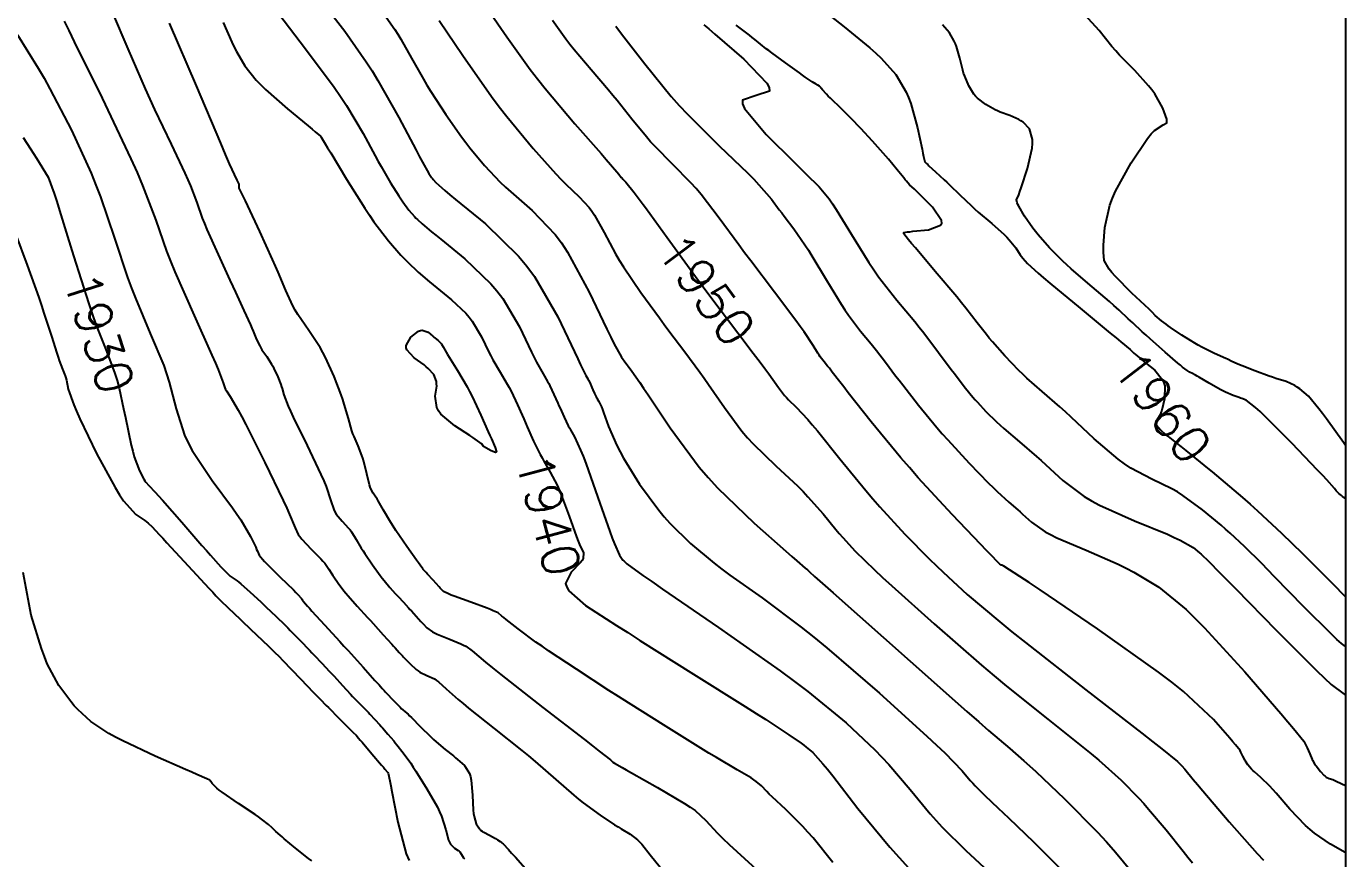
# Model space of a CAD drawing. Header units: metres. Extents: x 837117 to 838479, y 1189012 to 1191015.
# Drawn here: x 838338.2 to 838476.5, y 1189309.5 to 1189396.8 of the extents above; entities that cross this region are included whole.
import ezdxf

# ---------------------------------------------------------------- set-up
doc = ezdxf.new("R2010")
doc.units = ezdxf.units.M
doc.header["$LTSCALE"] = 0.3
for name, color, linetype in [('COTAS 10', 1, 'Continuous'), ('COTAS INT', 252, 'Continuous'), ('MARCO IMP', 130, 'Continuous')]:
    doc.layers.add(name, color=color, linetype=linetype)
doc.styles.get("Standard").update_dxf_attribs({"font": 'simplex.shx'})

msp = doc.modelspace()

# ---------------------------------------------------------------- linework, layer by layer
at = {"layer": 'COTAS 10'}
for points in [[(838386.6, 1189398.49), (838388.57, 1189395.65), (838391.02, 1189392.23), (838391.78, 1189391.25), (838392.57, 1189390.25), (838395.7, 1189386.54), (838398.44, 1189383.41), (838398.98, 1189382.78), (838399.43, 1189382.26), (838400.29, 1189381.24), (838400.56, 1189380.91), (838400.65, 1189380.82), (838400.73, 1189380.73), (838401.05, 1189380.41), (838401.92, 1189379.33), (838402.35, 1189378.76), (838402.86, 1189378.07), (838403.09, 1189377.76), (838405.37, 1189374.62), (838408.35, 1189370.53), (838409.16, 1189369.44), (838409.96, 1189368.36), (838412.78, 1189364.62), (838414.4, 1189362.49), (838415.12, 1189361.54), (838415.61, 1189360.88), (838416.04, 1189360.3), (838417.05, 1189358.89), (838417.68, 1189358.04), (838417.88, 1189357.81), (838418.08, 1189357.59), (838418.89, 1189356.8), (838420.13, 1189355.51), (838420.59, 1189354.96), (838421.12, 1189354.34), (838423.49, 1189351.4), (838426.2, 1189348.08), (838426.94, 1189347.21), (838427.68, 1189346.37), (838430.31, 1189343.49), (838432.89, 1189340.86), (838433.6, 1189340.16), (838434.3, 1189339.49), (838436.82, 1189337.17), (838440.24, 1189334.28), (838441.52, 1189333.25), (838442.94, 1189332.11), (838449.26, 1189327.17), (838455.16, 1189322.6), (838456.3, 1189321.7), (838457.24, 1189320.97), (838458.9, 1189319.64), (838459.19, 1189319.34), (838459.28, 1189319.25), (838459.35, 1189319.17), (838459.64, 1189318.82), (838460.53, 1189317.76), (838460.99, 1189317.22), (838461.54, 1189316.56), (838464.31, 1189313.3), (838467.25, 1189309.99), (838467.91, 1189309.3)], [(838421.47, 1189398.62), (838423.95, 1189396.71), (838426.64, 1189394.51), (838427.26, 1189393.95), (838427.82, 1189393.42), (838429.36, 1189391.69), (838430.43, 1189389.87), (838430.68, 1189389.29), (838430.92, 1189388.67), (838431.62, 1189386.12), (838432.1, 1189383.87), (838432.19, 1189383.44), (838432.26, 1189383.09), (838432.4, 1189382.53), (838432.58, 1189382.36), (838432.69, 1189382.26), (838432.82, 1189382.14), (838433.52, 1189381.51), (838434.43, 1189380.67), (838434.7, 1189380.41), (838434.99, 1189380.14), (838436.07, 1189379.07), (838437.27, 1189377.92), (838437.63, 1189377.59), (838438, 1189377.27), (838439.42, 1189376.06), (838440.71, 1189374.92), (838441, 1189374.64), (838441.25, 1189374.37), (838441.92, 1189373.51), (838442.4, 1189372.8), (838442.53, 1189372.62), (838442.66, 1189372.45), (838443.14, 1189371.88), (838444.29, 1189370.85), (838444.84, 1189370.38), (838445.49, 1189369.83), (838448.69, 1189367.18), (838450.78, 1189365.46), (838451.83, 1189364.59), (838452.45, 1189364.08), (838452.96, 1189363.66), (838453.91, 1189362.86), (838454.16, 1189362.62), (838454.24, 1189362.55), (838454.32, 1189362.48), (838454.65, 1189362.19), (838455.14, 1189361.78), (838455.33, 1189361.62), (838455.54, 1189361.45), (838456.5, 1189360.68), (838457.32, 1189359.69), (838457.46, 1189359.37), (838457.55, 1189359.04), (838457.53, 1189357.7), (838457.23, 1189356.48), (838457.14, 1189356.22), (838457.06, 1189356), (838456.74, 1189355.5), (838456.6, 1189355.17), (838456.62, 1189355.06), (838456.68, 1189354.94), (838457.1, 1189354.42), (838457.61, 1189353.94), (838457.72, 1189353.85), (838457.82, 1189353.77), (838458.03, 1189353.62), (838458.79, 1189353.04), (838459.23, 1189352.69), (838459.77, 1189352.25), (838462.2, 1189350.28), (838462.52, 1189350.01), (838465.71, 1189347.34), (838466.51, 1189346.64), (838467.28, 1189345.95), (838469.8, 1189343.61), (838472, 1189341.45), (838472.58, 1189340.87), (838473.15, 1189340.3), (838475.09, 1189338.34), (838476.51, 1189336.91)], [(838358.8, 1189397.15), (838359.72, 1189395.1), (838359.97, 1189394.59), (838360.22, 1189394.11), (838361.08, 1189392.6), (838362.29, 1189391.1), (838362.75, 1189390.63), (838363.26, 1189390.13), (838365.57, 1189388.1), (838367.72, 1189386.33), (838368.14, 1189385.98), (838368.47, 1189385.7), (838369.04, 1189385.23), (838369.07, 1189385.17), (838369.08, 1189385.16), (838369.09, 1189385.15), (838369.1, 1189385.13), (838369.51, 1189384.45), (838369.77, 1189384.03), (838370.09, 1189383.5), (838371.75, 1189380.74), (838373.68, 1189377.67), (838374.17, 1189376.94), (838374.63, 1189376.26), (838376.14, 1189374.26), (838377.46, 1189372.76), (838377.8, 1189372.39), (838378.14, 1189372.04), (838379.27, 1189370.98), (838380.46, 1189369.97), (838380.83, 1189369.66), (838381.22, 1189369.34), (838382.76, 1189368.07), (838384.25, 1189366.66), (838384.6, 1189366.24), (838384.93, 1189365.82), (838385.89, 1189364.19), (838386.68, 1189362.59), (838386.89, 1189362.18), (838387.11, 1189361.79), (838387.87, 1189360.49), (838388.61, 1189359.23), (838388.81, 1189358.86), (838389, 1189358.48), (838389.67, 1189357.06), (838390.16, 1189355.97), (838390.33, 1189355.59), (838390.51, 1189355.17), (838390.7, 1189354.76), (838391.37, 1189353.26), (838392.06, 1189351.85), (838392.25, 1189351.48), (838392.44, 1189351.13), (838393.12, 1189349.98), (838393.84, 1189348.62), (838394.05, 1189348.14), (838394.27, 1189347.62), (838395.11, 1189345.36), (838395.87, 1189343.22), (838396.04, 1189342.77), (838396.19, 1189342.39), (838396.6, 1189341.52), (838396.57, 1189340.93), (838396.46, 1189340.72), (838396.29, 1189340.5), (838395.3, 1189339.51), (838394.73, 1189338.3), (838394.84, 1189337.92), (838395.02, 1189337.6), (838395.06, 1189337.53), (838396.81, 1189336), (838400.07, 1189333.91), (838401.24, 1189333.17), (838402.52, 1189332.35), (838408.14, 1189328.82), (838413.55, 1189325.42), (838414.71, 1189324.68), (838415.72, 1189324.04), (838418.14, 1189322.45), (838419.41, 1189321.56), (838419.7, 1189321.35), (838419.96, 1189321.16), (838420.66, 1189320.59), (838421.7, 1189319.41), (838422.17, 1189318.83), (838422.73, 1189318.14), (838425.38, 1189314.72), (838428.71, 1189310.67), (838429.69, 1189309.58), (838430.69, 1189308.5)], [(838337.84, 1189385.09), (838338.61, 1189383.91), (838339.25, 1189382.92), (838340.46, 1189380.94), (838341.09, 1189379.22), (838341.36, 1189378.4), (838341.67, 1189377.43), (838342.51, 1189374.72), (838343.14, 1189372.67), (838344.72, 1189367.65), (838345.1, 1189366.51), (838345.46, 1189365.48), (838346.57, 1189362.67), (838347.47, 1189360.33), (838347.69, 1189359.6), (838347.91, 1189358.82), (838348.38, 1189356.65), (838348.59, 1189355.72), (838349.18, 1189352.82), (838349.34, 1189352.18), (838349.5, 1189351.61), (838350.03, 1189350.13), (838350.49, 1189349.27), (838350.6, 1189349.09), (838350.71, 1189348.94), (838351.02, 1189348.59), (838351.7, 1189347.9), (838352.04, 1189347.52), (838352.45, 1189347.07), (838354.47, 1189344.75), (838356.58, 1189342.31), (838357.06, 1189341.77), (838357.48, 1189341.29), (838358.59, 1189340.05), (838359.26, 1189339.36), (838359.41, 1189339.22), (838359.54, 1189339.1), (838359.87, 1189338.88), (838360.28, 1189338.6), (838360.46, 1189338.46), (838360.66, 1189338.29), (838361.64, 1189337.42), (838362.75, 1189336.39), (838363.05, 1189336.11), (838363.34, 1189335.84), (838364.34, 1189334.89), (838365.31, 1189333.94), (838365.59, 1189333.67), (838365.86, 1189333.39), (838366.88, 1189332.34), (838367.86, 1189331.31), (838368.11, 1189331.05), (838368.35, 1189330.79), (838369.18, 1189329.94), (838369.97, 1189329.09), (838370.2, 1189328.84), (838370.44, 1189328.59), (838371.32, 1189327.62), (838372.17, 1189326.69), (838372.39, 1189326.46), (838372.59, 1189326.24), (838373.28, 1189325.54), (838373.88, 1189324.94), (838374.04, 1189324.77), (838374.19, 1189324.61), (838374.72, 1189324.06), (838375.24, 1189323.5), (838375.39, 1189323.33), (838375.54, 1189323.17), (838376.1, 1189322.52), (838376.7, 1189321.8), (838376.87, 1189321.59), (838377.04, 1189321.38), (838377.69, 1189320.55), (838378.48, 1189319.45), (838378.74, 1189319.06), (838379.02, 1189318.63), (838380.19, 1189316.78), (838381.28, 1189314.85), (838381.51, 1189314.37), (838381.71, 1189313.92), (838382.16, 1189312.47), (838382.45, 1189311.39), (838382.54, 1189311.17), (838382.64, 1189310.98), (838383.07, 1189310.55), (838383.47, 1189310.32), (838383.55, 1189310.25), (838383.63, 1189310.17), (838383.82, 1189309.88), (838384.03, 1189309.54), (838384.12, 1189309.43)]]:
    msp.add_lwpolyline(points, dxfattribs=at)
at = {"layer": 'COTAS INT'}
for points in [[(838369.48, 1189398.96), (838371.57, 1189396.24), (838373.82, 1189393.05), (838374.44, 1189392.09), (838375.05, 1189391.09), (838377.24, 1189387.18), (838379.04, 1189383.77), (838379.41, 1189383.07), (838379.72, 1189382.5), (838380.38, 1189381.33), (838380.67, 1189380.91), (838380.75, 1189380.81), (838380.83, 1189380.71), (838381.1, 1189380.38), (838382.06, 1189379.53), (838382.57, 1189379.1), (838383.19, 1189378.59), (838386.32, 1189376.03), (838389.8, 1189372.64), (838390.65, 1189371.61), (838391.45, 1189370.53), (838393.9, 1189366.29), (838395.64, 1189362.6), (838395.99, 1189361.87), (838396.28, 1189361.26), (838396.86, 1189360.13), (838397.05, 1189359.8), (838397.1, 1189359.7), (838397.15, 1189359.61), (838397.32, 1189359.24), (838397.49, 1189358.86), (838397.59, 1189358.64), (838397.76, 1189358.25), (838397.94, 1189357.89), (838397.99, 1189357.79), (838398.04, 1189357.7), (838398.22, 1189357.4), (838398.48, 1189356.83), (838398.58, 1189356.57), (838398.69, 1189356.26), (838399.22, 1189354.78), (838400.09, 1189352.78), (838400.43, 1189352.14), (838400.8, 1189351.47), (838402.49, 1189348.75), (838404.5, 1189346), (838405.07, 1189345.31), (838405.65, 1189344.64), (838407.81, 1189342.5), (838410.31, 1189340.43), (838411.1, 1189339.82), (838411.94, 1189339.2), (838415.32, 1189336.8), (838419.44, 1189333.74), (838420.74, 1189332.7), (838422.11, 1189331.57), (838427.64, 1189326.8), (838432.61, 1189322.31), (838433.63, 1189321.37), (838434.49, 1189320.55), (838436.31, 1189318.67), (838437.16, 1189317.64), (838437.41, 1189317.36), (838437.67, 1189317.08), (838438.67, 1189316.09), (838440.09, 1189314.75), (838440.62, 1189314.25), (838441.2, 1189313.69), (838443.79, 1189311.22), (838446.64, 1189308.35)], [(838342.16, 1189397.3), (838342.63, 1189396.31), (838343.21, 1189395.13), (838346.12, 1189389.21), (838349.14, 1189382.86), (838349.79, 1189381.41), (838350.36, 1189380.08), (838351.74, 1189376.41), (838352.87, 1189373.17), (838353.29, 1189372.12), (838353.75, 1189371), (838355.77, 1189366.41), (838357.64, 1189362.27), (838358.01, 1189361.44), (838358.31, 1189360.75), (838358.83, 1189359.36), (838359, 1189358.84), (838359.07, 1189358.68), (838359.16, 1189358.53), (838359.56, 1189357.93), (838360.4, 1189356.49), (838360.76, 1189355.81), (838361.18, 1189354.99), (838363.18, 1189351.01), (838365.1, 1189347.03), (838365.48, 1189346.23), (838365.79, 1189345.55), (838366.35, 1189344.15), (838366.68, 1189343.46), (838366.85, 1189343.23), (838367.05, 1189342.97), (838368.04, 1189341.92), (838369.06, 1189340.89), (838369.28, 1189340.65), (838369.47, 1189340.43), (838369.91, 1189339.83), (838370.21, 1189339.33), (838370.3, 1189339.17), (838370.41, 1189339.01), (838370.86, 1189338.35), (838371.47, 1189337.55), (838371.68, 1189337.3), (838371.91, 1189337.03), (838372.88, 1189335.94), (838373.96, 1189334.76), (838374.25, 1189334.43), (838374.55, 1189334.11), (838375.6, 1189332.94), (838376.49, 1189331.95), (838376.69, 1189331.74), (838376.86, 1189331.55), (838377.28, 1189331.08), (838377.62, 1189330.71), (838377.74, 1189330.59), (838377.87, 1189330.45), (838378.41, 1189329.87), (838379.06, 1189329.29), (838379.25, 1189329.16), (838379.45, 1189329.03), (838380.19, 1189328.68), (838380.97, 1189328.3), (838381.19, 1189328.15), (838381.41, 1189327.99), (838382.2, 1189327.28), (838383.46, 1189326.14), (838383.97, 1189325.71), (838384.55, 1189325.24), (838387.23, 1189323.11), (838390.13, 1189320.81), (838390.85, 1189320.22), (838391.53, 1189319.65), (838393.69, 1189317.75), (838395.57, 1189316.11), (838396.08, 1189315.7), (838396.58, 1189315.3), (838398.34, 1189314.02), (838399.86, 1189313.01), (838400.22, 1189312.78), (838400.54, 1189312.57), (838401.48, 1189312.01), (838402.26, 1189311.43), (838402.49, 1189311.2), (838402.72, 1189310.96), (838403.59, 1189309.86), (838404.65, 1189308.54)], [(838347.18, 1189398.26), (838348.83, 1189394.41), (838350.64, 1189390.22), (838351.13, 1189389.12), (838351.62, 1189388.05), (838353.35, 1189384.41), (838354.8, 1189381.37), (838355.11, 1189380.67), (838355.38, 1189380.04), (838356.04, 1189378.28), (838356.63, 1189376.62), (838356.86, 1189376.06), (838357.12, 1189375.44), (838358.28, 1189372.82), (838359.52, 1189370.14), (838359.82, 1189369.48), (838360.11, 1189368.86), (838361, 1189366.94), (838361.68, 1189365.46), (838361.83, 1189365.11), (838361.97, 1189364.8), (838362.33, 1189363.92), (838362.65, 1189363.23), (838362.76, 1189363.03), (838362.88, 1189362.83), (838363.38, 1189362.11), (838363.89, 1189361.33), (838364.02, 1189361.11), (838364.14, 1189360.88), (838364.54, 1189360.01), (838364.85, 1189359.18), (838364.93, 1189358.96), (838364.99, 1189358.76), (838365.18, 1189358.1), (838365.65, 1189356.93), (838365.89, 1189356.4), (838366.17, 1189355.77), (838367.61, 1189352.79), (838369.07, 1189349.74), (838369.36, 1189349.07), (838369.61, 1189348.48), (838370.11, 1189346.99), (838370.42, 1189346.06), (838370.54, 1189345.83), (838370.67, 1189345.6), (838371.29, 1189344.85), (838371.95, 1189344.13), (838372.12, 1189343.93), (838372.27, 1189343.72), (838372.77, 1189342.93), (838373.3, 1189342.02), (838373.48, 1189341.74), (838373.67, 1189341.45), (838374.47, 1189340.28), (838375.29, 1189339.15), (838375.49, 1189338.88), (838375.69, 1189338.64), (838376.31, 1189337.9), (838376.87, 1189337.28), (838377.18, 1189336.95), (838377.72, 1189336.34), (838378.26, 1189335.75), (838378.4, 1189335.59), (838378.55, 1189335.43), (838379.06, 1189334.87), (838379.54, 1189334.34), (838379.66, 1189334.21), (838379.78, 1189334.08), (838380.17, 1189333.67), (838380.75, 1189333.25), (838380.98, 1189333.13), (838381.25, 1189333), (838382.49, 1189332.51), (838383.74, 1189332), (838384.02, 1189331.86), (838384.27, 1189331.73), (838384.92, 1189331.25), (838386.34, 1189330.05), (838387.07, 1189329.47), (838387.95, 1189328.77), (838392.35, 1189325.32), (838396.7, 1189321.94), (838397.55, 1189321.28), (838398.24, 1189320.74), (838399.43, 1189319.8), (838399.6, 1189319.65), (838399.64, 1189319.61), (838399.69, 1189319.57), (838399.85, 1189319.46), (838400.64, 1189319), (838401.08, 1189318.75), (838401.62, 1189318.45), (838404.37, 1189316.92), (838407.2, 1189315.24), (838407.8, 1189314.85), (838408.3, 1189314.49), (838409.43, 1189313.47), (838410.65, 1189312.13), (838411.21, 1189311.58), (838411.88, 1189310.94), (838415.09, 1189307.99)], [(838422.74, 1189309.06), (838420.68, 1189311.62), (838420.14, 1189312.24), (838419.61, 1189312.82), (838417.8, 1189314.62), (838416.37, 1189315.95), (838416.07, 1189316.23), (838415.82, 1189316.48), (838415.27, 1189317.08), (838414.72, 1189317.56), (838414.47, 1189317.73), (838414.17, 1189317.93), (838412.73, 1189318.77), (838410.54, 1189320.05), (838409.76, 1189320.52), (838408.92, 1189321.03), (838405.26, 1189323.3), (838401.31, 1189325.79), (838400.28, 1189326.45), (838399.27, 1189327.09), (838395.85, 1189329.31), (838392.93, 1189331.25), (838392.25, 1189331.73), (838391.61, 1189332.17), (838389.74, 1189333.55), (838388.48, 1189334.53), (838388.24, 1189334.73), (838388.03, 1189334.89), (838387.64, 1189335.22), (838387.13, 1189335.46), (838386.85, 1189335.58), (838386.51, 1189335.71), (838384.78, 1189336.34), (838383.05, 1189336.97), (838382.71, 1189337.1), (838382.44, 1189337.22), (838381.93, 1189337.46), (838381.69, 1189337.72), (838381.58, 1189337.84), (838381.46, 1189337.98), (838380.84, 1189338.65), (838380.23, 1189339.31), (838380.11, 1189339.45), (838380.02, 1189339.55), (838379.84, 1189339.75), (838379.8, 1189339.79), (838379.79, 1189339.8), (838379.78, 1189339.81), (838379.74, 1189339.85), (838379.46, 1189340.24), (838379.3, 1189340.47), (838379.1, 1189340.75), (838378.07, 1189342.21), (838376.93, 1189343.89), (838376.65, 1189344.32), (838376.4, 1189344.72), (838375.64, 1189346.01), (838375.08, 1189347), (838374.95, 1189347.21), (838374.84, 1189347.38), (838374.54, 1189347.78), (838374.3, 1189348.23), (838374.23, 1189348.43), (838374.16, 1189348.67), (838373.88, 1189349.83), (838373.57, 1189351.12), (838373.47, 1189351.45), (838373.36, 1189351.75), (838372.96, 1189352.74), (838372.54, 1189353.72), (838372.43, 1189354.02), (838372.32, 1189354.34), (838371.96, 1189355.63), (838371.52, 1189357.14), (838371.36, 1189357.61), (838371.2, 1189358.1), (838370.47, 1189360.03), (838369.56, 1189362.03), (838369.27, 1189362.56), (838368.98, 1189363.08), (838367.79, 1189364.86), (838366.65, 1189366.54), (838366.37, 1189367), (838366.12, 1189367.45), (838365.38, 1189369.05), (838364.59, 1189370.97), (838364.31, 1189371.61), (838364, 1189372.31), (838362.66, 1189375.25), (838361.41, 1189377.92), (838361.16, 1189378.44), (838360.96, 1189378.87), (838360.58, 1189379.64), (838360.51, 1189379.79), (838360.5, 1189379.83), (838360.5, 1189379.87), (838360.5, 1189380.02), (838360.49, 1189380.2), (838360.47, 1189380.26), (838360.44, 1189380.33), (838360.27, 1189380.63), (838359.49, 1189382.35), (838359.07, 1189383.32), (838358.57, 1189384.5), (838356.02, 1189390.53), (838353.2, 1189397.1)], [(838364.65, 1189398.06), (838367.46, 1189394.41), (838370.45, 1189390.38), (838371.13, 1189389.39), (838371.76, 1189388.45), (838373.5, 1189385.53), (838374.76, 1189383.17), (838375.07, 1189382.59), (838375.38, 1189382.04), (838376.37, 1189380.33), (838377.22, 1189378.97), (838377.44, 1189378.65), (838377.64, 1189378.36), (838378.3, 1189377.48), (838378.88, 1189376.81), (838379.03, 1189376.65), (838379.18, 1189376.5), (838379.68, 1189376.03), (838380.66, 1189375.22), (838381.1, 1189374.85), (838381.63, 1189374.42), (838384.16, 1189372.36), (838386.89, 1189369.76), (838387.53, 1189369), (838388.13, 1189368.22), (838389.89, 1189365.24), (838391.16, 1189362.59), (838391.44, 1189362.02), (838391.69, 1189361.52), (838392.36, 1189360.31), (838392.83, 1189359.51), (838392.95, 1189359.28), (838393.08, 1189359.04), (838393.5, 1189358.15), (838393.91, 1189357.22), (838394.03, 1189356.96), (838394.14, 1189356.7), (838394.57, 1189355.76), (838395, 1189354.87), (838395.12, 1189354.64), (838395.24, 1189354.42), (838395.67, 1189353.69), (838396.3, 1189352.31), (838396.55, 1189351.67), (838396.83, 1189350.93), (838398.11, 1189347.33), (838399.35, 1189343.77), (838399.62, 1189343.06), (838399.84, 1189342.46), (838400.36, 1189341.27), (838400.65, 1189340.87), (838400.74, 1189340.77), (838400.82, 1189340.68), (838401.13, 1189340.36), (838402.81, 1189339.17), (838403.75, 1189338.51), (838404.9, 1189337.72), (838410.77, 1189333.7), (838417.22, 1189329.16), (838418.73, 1189328.04), (838420.12, 1189326.99), (838424.15, 1189323.7), (838427.16, 1189320.86), (838427.9, 1189320.1), (838428.61, 1189319.34), (838430.85, 1189316.69), (838432.95, 1189314.14), (838433.58, 1189313.44), (838434.22, 1189312.75), (838436.69, 1189310.3), (838439.06, 1189308.09)], [(838375.67, 1189398.07), (838376.83, 1189396.44), (838377.14, 1189395.94), (838377.46, 1189395.43), (838378.58, 1189393.42), (838379.81, 1189391.22), (838380.19, 1189390.58), (838380.58, 1189389.94), (838382.16, 1189387.51), (838383.81, 1189385.16), (838384.25, 1189384.57), (838384.69, 1189384), (838386.21, 1189382.16), (838387.88, 1189380.41), (838388.41, 1189379.9), (838388.97, 1189379.39), (838391.23, 1189377.45), (838393.63, 1189374.93), (838394.28, 1189374.04), (838394.92, 1189373.07), (838397.18, 1189368.89), (838399.05, 1189364.98), (838399.45, 1189364.17), (838399.79, 1189363.49), (838400.6, 1189362.04), (838401.05, 1189361.42), (838401.17, 1189361.26), (838401.28, 1189361.11), (838401.67, 1189360.6), (838402.5, 1189359.4), (838402.9, 1189358.81), (838403.38, 1189358.1), (838405.69, 1189354.63), (838408.74, 1189350.53), (838409.67, 1189349.44), (838410.65, 1189348.36), (838414.49, 1189344.63), (838417.81, 1189341.7), (838418.45, 1189341.13), (838418.97, 1189340.68), (838419.86, 1189339.91), (838420.08, 1189339.73), (838420.18, 1189339.65), (838420.29, 1189339.55), (838420.84, 1189339.06), (838422.78, 1189337.34), (838430.84, 1189330.16), (838436.81, 1189324.87), (838438.04, 1189323.79), (838439.08, 1189322.88), (838441.3, 1189321), (838442.79, 1189319.72), (838443.38, 1189319.19), (838444.04, 1189318.58), (838447.04, 1189315.74), (838450.49, 1189312.23), (838451.44, 1189311.2), (838452.38, 1189310.14), (838455.74, 1189306.09)], [(838381.45, 1189397.38), (838383.94, 1189393.69), (838386.95, 1189389.41), (838387.75, 1189388.33), (838388.55, 1189387.3), (838391.32, 1189383.93), (838393.7, 1189381.28), (838394.25, 1189380.7), (838394.75, 1189380.19), (838396.14, 1189378.88), (838397.2, 1189377.77), (838397.48, 1189377.38), (838397.77, 1189376.95), (838398.76, 1189375.12), (838399.94, 1189372.89), (838400.34, 1189372.23), (838400.78, 1189371.53), (838402.61, 1189368.85), (838404.57, 1189366.17), (838405.07, 1189365.48), (838405.56, 1189364.81), (838407.22, 1189362.61), (838408.81, 1189360.47), (838409.26, 1189359.84), (838409.71, 1189359.2), (838411.37, 1189356.76), (838413.22, 1189354.28), (838413.79, 1189353.61), (838414.39, 1189352.96), (838416.76, 1189350.66), (838419.06, 1189348.52), (838419.62, 1189347.96), (838420.14, 1189347.42), (838421.72, 1189345.61), (838423.05, 1189343.98), (838423.42, 1189343.55), (838423.78, 1189343.13), (838425.08, 1189341.72), (838427.13, 1189339.73), (838427.96, 1189338.95), (838428.92, 1189338.07), (838433.36, 1189334.08), (838438.35, 1189329.73), (838439.66, 1189328.62), (838440.94, 1189327.56), (838445.28, 1189324.08), (838448.97, 1189321.16), (838449.84, 1189320.44), (838450.64, 1189319.77), (838452.97, 1189317.69), (838454.84, 1189315.79), (838455.35, 1189315.23), (838455.86, 1189314.65), (838457.69, 1189312.46), (838459.49, 1189310.22), (838459.98, 1189309.61), (838460.47, 1189309.01)], [(838476.51, 1189310.05), (838476.45, 1189310.08), (838474.92, 1189310.97), (838473.24, 1189312.12), (838472.78, 1189312.51), (838472.32, 1189312.92), (838470.68, 1189314.65), (838469.22, 1189316.32), (838468.88, 1189316.7), (838468.56, 1189317.04), (838467.62, 1189317.95), (838466.95, 1189318.56), (838466.79, 1189318.71), (838466.66, 1189318.85), (838466.27, 1189319.3), (838466.01, 1189319.67), (838465.95, 1189319.77), (838465.9, 1189319.87), (838465.73, 1189320.2), (838465.6, 1189320.48), (838465.57, 1189320.55), (838465.54, 1189320.61), (838465.45, 1189320.8), (838464.97, 1189321.4), (838464.7, 1189321.71), (838464.36, 1189322.1), (838462.67, 1189324.06), (838459.53, 1189326.97), (838458.3, 1189327.96), (838456.9, 1189329.03), (838450.51, 1189333.56), (838444.49, 1189337.64), (838443.32, 1189338.42), (838442.36, 1189339.06), (838440.69, 1189340.13), (838440.46, 1189340.23), (838440.41, 1189340.25), (838440.37, 1189340.28), (838440.26, 1189340.35), (838440.2, 1189340.41), (838440.16, 1189340.45), (838440.09, 1189340.51), (838439.31, 1189341.32), (838438.84, 1189341.8), (838438.26, 1189342.41), (838435.26, 1189345.55), (838431.7, 1189349.41), (838430.77, 1189350.47), (838429.87, 1189351.51), (838426.78, 1189355.26), (838424.37, 1189358.32), (838423.89, 1189358.94), (838423.48, 1189359.46), (838422.68, 1189360.49), (838422.38, 1189360.89), (838422.29, 1189361.01), (838422.19, 1189361.12), (838421.83, 1189361.56), (838421.43, 1189362.09), (838421.3, 1189362.27), (838421.18, 1189362.47), (838420.68, 1189363.29), (838419.73, 1189364.7), (838419.33, 1189365.26), (838418.86, 1189365.91), (838416.63, 1189368.86), (838414.14, 1189372.15), (838413.5, 1189373.01), (838412.88, 1189373.84), (838410.84, 1189376.63), (838408.93, 1189379.11), (838408.4, 1189379.74), (838407.87, 1189380.34), (838405.95, 1189382.31), (838404.12, 1189384.14), (838403.64, 1189384.65), (838403.19, 1189385.16), (838401.66, 1189387.03), (838400.13, 1189388.97), (838399.68, 1189389.52), (838399.21, 1189390.08), (838397.41, 1189392.19), (838395.63, 1189394.3), (838395.18, 1189394.86), (838394.75, 1189395.42), (838393.36, 1189397.36)], [(838409.23, 1189396.93), (838409.75, 1189396.48), (838410.37, 1189395.95), (838413.41, 1189393.31), (838415.84, 1189390.79), (838416.08, 1189390.33), (838416.12, 1189389.97), (838414.71, 1189389.52), (838413.27, 1189389.02), (838413.29, 1189388.63), (838413.5, 1189388.13), (838415.77, 1189385.41), (838418.73, 1189382.48), (838419.36, 1189381.85), (838419.93, 1189381.29), (838421.31, 1189379.94), (838422.36, 1189378.65), (838422.71, 1189378.13), (838423.09, 1189377.56), (838424.7, 1189374.91), (838426.52, 1189371.98), (838427.03, 1189371.23), (838427.55, 1189370.49), (838429.47, 1189368.04), (838431.33, 1189365.8), (838431.81, 1189365.2), (838432.28, 1189364.61), (838433.84, 1189362.55), (838435.17, 1189360.76), (838435.49, 1189360.34), (838435.78, 1189359.95), (838436.67, 1189358.8), (838437.44, 1189357.86), (838437.67, 1189357.59), (838437.91, 1189357.33), (838438.8, 1189356.35), (838439.91, 1189355.27), (838440.28, 1189354.93), (838440.67, 1189354.58), (838442.31, 1189353.18), (838444.1, 1189351.64), (838444.6, 1189351.2), (838445.09, 1189350.76), (838446.86, 1189349.12), (838449.09, 1189347.45), (838449.87, 1189346.99), (838450.71, 1189346.53), (838454.37, 1189344.9), (838457.82, 1189343.48), (838458.53, 1189343.15), (838459.15, 1189342.86), (838460.53, 1189342.08), (838461.19, 1189341.53), (838461.35, 1189341.38), (838461.51, 1189341.24), (838462.04, 1189340.75), (838463.43, 1189339.34), (838464.14, 1189338.62), (838464.99, 1189337.75), (838469.22, 1189333.42), (838473.45, 1189329.18), (838474.3, 1189328.37), (838475, 1189327.73), (838476.37, 1189326.71), (838476.51, 1189326.71)], [(838476.51, 1189352.8), (838476.29, 1189353.1), (838474.51, 1189355.6), (838474.09, 1189356.15), (838473.71, 1189356.65), (838472.61, 1189357.95), (838471.71, 1189358.75), (838471.45, 1189358.92), (838471.2, 1189359.08), (838470.27, 1189359.49), (838469.19, 1189359.83), (838468.85, 1189359.95), (838468.49, 1189360.07), (838467.01, 1189360.61), (838465.67, 1189361.13), (838465.38, 1189361.24), (838465.14, 1189361.34), (838464.6, 1189361.59), (838464.14, 1189361.83), (838463.94, 1189361.92), (838463.72, 1189362.02), (838462.68, 1189362.49), (838461.43, 1189363.1), (838461.07, 1189363.3), (838460.7, 1189363.51), (838459.33, 1189364.37), (838458.14, 1189365.17), (838457.89, 1189365.34), (838457.68, 1189365.5), (838457.2, 1189365.86), (838456.56, 1189366.44), (838456.26, 1189366.73), (838455.9, 1189367.08), (838454.11, 1189368.78), (838452.35, 1189370.56), (838452, 1189370.95), (838451.71, 1189371.3), (838451.19, 1189372.18), (838451.12, 1189373.06), (838451.12, 1189373.42), (838451.14, 1189373.82), (838451.25, 1189375.65), (838451.78, 1189378), (838452.06, 1189378.72), (838452.38, 1189379.47), (838454.01, 1189382.45), (838455.74, 1189384.99), (838456.12, 1189385.47), (838456.46, 1189385.85), (838457.37, 1189386.42), (838457.75, 1189386.65), (838457.77, 1189386.82), (838457.75, 1189387.03), (838457.35, 1189388.19), (838456.5, 1189389.68), (838456.2, 1189390.11), (838455.86, 1189390.53), (838454.4, 1189392.11), (838452.82, 1189393.74), (838452.41, 1189394.19), (838452.01, 1189394.65), (838450.67, 1189396.31), (838449.18, 1189397.98)], [(838337.26, 1189395.88), (838339.43, 1189392.38), (838340.04, 1189391.31), (838340.65, 1189390.21), (838342.9, 1189385.88), (838344.97, 1189381.34), (838345.48, 1189380.1), (838345.96, 1189378.88), (838347.44, 1189374.54), (838348.8, 1189370.41), (838349.2, 1189369.31), (838349.61, 1189368.24), (838351.17, 1189364.54), (838352.58, 1189361.17), (838352.89, 1189360.29), (838353.17, 1189359.45), (838353.88, 1189356.64), (838354.75, 1189353.89), (838355.13, 1189353.08), (838355.57, 1189352.26), (838357.66, 1189349.13), (838359.79, 1189346.25), (838360.25, 1189345.59), (838360.66, 1189344.98), (838361.68, 1189343.25), (838362.23, 1189342.12), (838362.33, 1189341.89), (838362.42, 1189341.7), (838362.58, 1189341.3), (838362.94, 1189340.85), (838363.16, 1189340.62), (838363.42, 1189340.35), (838364.8, 1189338.99), (838366.18, 1189337.64), (838366.45, 1189337.37), (838366.66, 1189337.15), (838367.04, 1189336.75), (838367.11, 1189336.64), (838367.13, 1189336.6), (838367.15, 1189336.56), (838367.25, 1189336.42), (838367.65, 1189335.95), (838367.87, 1189335.71), (838368.13, 1189335.42), (838369.45, 1189333.98), (838371.05, 1189332.23), (838371.48, 1189331.75), (838371.92, 1189331.27), (838373.48, 1189329.54), (838374.73, 1189328.15), (838375.17, 1189327.67), (838375.5, 1189327.3), (838375.7, 1189327.08), (838375.82, 1189326.96), (838375.95, 1189326.82), (838376.66, 1189326.07), (838377.37, 1189325.33), (838377.52, 1189325.18), (838377.64, 1189325.06), (838377.9, 1189324.85), (838378.21, 1189324.59), (838378.36, 1189324.44), (838378.55, 1189324.26), (838379.48, 1189323.31), (838380.58, 1189322.23), (838380.86, 1189321.96), (838381.15, 1189321.71), (838382.1, 1189320.91), (838382.96, 1189320.22), (838383.19, 1189320.03), (838383.4, 1189319.85), (838384.11, 1189319.23), (838384.65, 1189318.38), (838384.75, 1189318.06), (838384.83, 1189317.7), (838384.96, 1189316.1), (838385.03, 1189314.52), (838385.07, 1189314.18), (838385.12, 1189313.87), (838385.36, 1189313.11), (838385.62, 1189312.7), (838385.67, 1189312.62), (838385.71, 1189312.55), (838385.79, 1189312.43), (838385.96, 1189312.33), (838386.05, 1189312.28), (838386.16, 1189312.22), (838386.75, 1189311.91), (838387.36, 1189311.58), (838387.49, 1189311.51), (838387.6, 1189311.44), (838387.87, 1189311.26), (838388.01, 1189311.14), (838388.04, 1189311.11), (838388.07, 1189311.08), (838388.16, 1189311.02), (838388.73, 1189310.41), (838389.06, 1189310.04), (838389.46, 1189309.59), (838391.55, 1189307.25)], [(838399.98, 1189396.76), (838400.38, 1189396.26), (838400.83, 1189395.67), (838403.02, 1189392.81), (838405.81, 1189389.41), (838406.64, 1189388.47), (838407.5, 1189387.54), (838410.84, 1189384.22), (838413.82, 1189381.35), (838414.45, 1189380.72), (838415, 1189380.14), (838416.31, 1189378.64), (838417.13, 1189377.52), (838417.38, 1189377.18), (838417.64, 1189376.84), (838418.64, 1189375.51), (838419.82, 1189373.84), (838420.18, 1189373.28), (838420.56, 1189372.68), (838422.08, 1189370.14), (838423.62, 1189367.61), (838424.02, 1189367.01), (838424.4, 1189366.45), (838425.65, 1189364.8), (838426.76, 1189363.46), (838427.05, 1189363.1), (838427.33, 1189362.75), (838428.26, 1189361.52), (838429.33, 1189360.11), (838429.69, 1189359.64), (838430.08, 1189359.14), (838431.72, 1189357.03), (838433.65, 1189354.69), (838434.22, 1189354.03), (838434.81, 1189353.37), (838437.03, 1189350.95), (838439.08, 1189348.84), (838439.56, 1189348.37), (838439.99, 1189347.95), (838441.2, 1189346.84), (838442.13, 1189346.04), (838442.39, 1189345.82), (838442.64, 1189345.59), (838443.56, 1189344.73), (838445, 1189343.75), (838445.58, 1189343.45), (838446.25, 1189343.12), (838449.31, 1189341.81), (838452.66, 1189340.35), (838453.51, 1189339.93), (838454.32, 1189339.51), (838456.94, 1189337.93), (838459.78, 1189335.57), (838460.72, 1189334.67), (838461.73, 1189333.65), (838465.94, 1189329.04), (838469.72, 1189324.68), (838470.46, 1189323.82), (838471.06, 1189323.11), (838472.13, 1189321.78), (838472.34, 1189321.37), (838472.41, 1189321.23), (838472.48, 1189321.08), (838472.76, 1189320.44), (838473.02, 1189319.86), (838473.07, 1189319.74), (838473.12, 1189319.63), (838473.24, 1189319.41), (838473.39, 1189319.23), (838473.45, 1189319.14), (838473.53, 1189319.05), (838473.88, 1189318.61), (838474.28, 1189318.17), (838474.38, 1189318.09), (838474.48, 1189318.01), (838474.8, 1189317.87), (838475.18, 1189317.75), (838475.31, 1189317.69), (838475.46, 1189317.62), (838476.11, 1189317.29), (838476.51, 1189317.11)], [(838476.51, 1189331.69), (838476.08, 1189332.01), (838475.6, 1189332.45), (838475.03, 1189333), (838472.15, 1189335.88), (838469.07, 1189339.03), (838468.36, 1189339.75), (838467.72, 1189340.4), (838465.92, 1189342.18), (838464.4, 1189343.59), (838463.93, 1189344.01), (838463.45, 1189344.43), (838461.52, 1189346.05), (838459.46, 1189347.56), (838458.88, 1189347.92), (838458.3, 1189348.26), (838456.2, 1189349.26), (838453.99, 1189350.42), (838453.34, 1189350.85), (838452.68, 1189351.34), (838450.16, 1189353.5), (838447.74, 1189355.77), (838447.13, 1189356.32), (838446.56, 1189356.84), (838444.71, 1189358.44), (838443.09, 1189359.86), (838442.66, 1189360.26), (838442.24, 1189360.67), (838440.78, 1189362.2), (838439.48, 1189363.67), (838439.15, 1189364.06), (838438.85, 1189364.43), (838437.88, 1189365.67), (838436.68, 1189367.2), (838436.23, 1189367.76), (838435.73, 1189368.37), (838433.48, 1189371.05), (838431.41, 1189373.51), (838431.01, 1189373.99), (838430.69, 1189374.37), (838430.19, 1189375), (838430.19, 1189375.05), (838430.19, 1189375.06), (838430.19, 1189375.12), (838430.58, 1189375.19), (838430.83, 1189375.22), (838431.14, 1189375.26), (838432.76, 1189375.42), (838434.05, 1189375.89), (838434.16, 1189376.12), (838434.15, 1189376.4), (838433.2, 1189377.78), (838431.82, 1189379.16), (838431.54, 1189379.44), (838431.3, 1189379.67), (838430.8, 1189380.15), (838430.47, 1189380.51), (838430.33, 1189380.67), (838430.18, 1189380.85), (838429.48, 1189381.72), (838428.59, 1189382.81), (838428.31, 1189383.13), (838428.03, 1189383.46), (838426.92, 1189384.71), (838425.69, 1189386.03), (838425.34, 1189386.39), (838424.98, 1189386.76), (838423.64, 1189388.09), (838422.5, 1189389.21), (838422.27, 1189389.45), (838422.07, 1189389.65), (838421.67, 1189390.09), (838421.52, 1189390.29), (838421.48, 1189390.33), (838421.44, 1189390.37), (838421.34, 1189390.47), (838421.17, 1189390.58), (838421.09, 1189390.63), (838421.01, 1189390.69), (838420.58, 1189390.95), (838419.85, 1189391.44), (838419.56, 1189391.64), (838419.24, 1189391.87), (838417.77, 1189392.93), (838416.34, 1189393.98), (838416.03, 1189394.21), (838415.77, 1189394.41), (838415.16, 1189394.89), (838414.55, 1189395.39), (838414.3, 1189395.59), (838414, 1189395.82), (838412.6, 1189396.89)], [(838476.51, 1189347.22), (838476.32, 1189347.35), (838476.2, 1189347.44), (838476.09, 1189347.53), (838475.82, 1189347.74), (838475.64, 1189347.92), (838475.59, 1189347.98), (838475.54, 1189348.04), (838475.36, 1189348.29), (838474.55, 1189349.19), (838474.11, 1189349.65), (838473.58, 1189350.21), (838470.87, 1189353.03), (838468.11, 1189355.81), (838467.55, 1189356.35), (838467.08, 1189356.79), (838466.1, 1189357.56), (838465.64, 1189357.71), (838465.5, 1189357.76), (838465.34, 1189357.81), (838464.71, 1189358.05), (838463.91, 1189358.4), (838463.65, 1189358.53), (838463.37, 1189358.67), (838462.22, 1189359.32), (838461.18, 1189359.93), (838460.96, 1189360.05), (838460.78, 1189360.15), (838460.39, 1189360.36), (838460.21, 1189360.45), (838460.16, 1189360.48), (838460.1, 1189360.51), (838459.9, 1189360.64), (838459.42, 1189361.02), (838459.19, 1189361.21), (838458.92, 1189361.44), (838457.59, 1189362.58), (838456.02, 1189363.97), (838455.6, 1189364.35), (838455.18, 1189364.73), (838454.21, 1189365.64), (838453.73, 1189366.09), (838452.78, 1189366.97), (838452.22, 1189367.49), (838451.77, 1189367.89), (838451.3, 1189368.29), (838449.5, 1189369.81), (838447.73, 1189371.32), (838447.28, 1189371.73), (838446.85, 1189372.13), (838445.45, 1189373.54), (838444.27, 1189374.88), (838443.98, 1189375.24), (838443.7, 1189375.6), (838442.83, 1189376.86), (838442.24, 1189377.88), (838442.14, 1189378.08), (838442.06, 1189378.24), (838442.01, 1189378.55), (838442.25, 1189379.1), (838442.37, 1189379.42), (838442.5, 1189379.81), (838443.14, 1189381.83), (838443.64, 1189383.98), (838443.69, 1189384.46), (838443.69, 1189384.88), (838443.36, 1189386), (838442.69, 1189386.69), (838442.47, 1189386.85), (838442.24, 1189386.99), (838441.3, 1189387.39), (838440.3, 1189387.76), (838440.02, 1189387.88), (838439.75, 1189388.01), (838438.78, 1189388.56), (838437.93, 1189389.23), (838437.72, 1189389.43), (838437.54, 1189389.65), (838436.99, 1189390.52), (838436.57, 1189391.52), (838436.46, 1189391.83), (838436.36, 1189392.15), (838436.05, 1189393.41), (838435.71, 1189394.64), (838435.6, 1189394.93), (838435.48, 1189395.21), (838434.98, 1189396.07), (838434.23, 1189396.9)], [(838337.04, 1189375), (838338.25, 1189371.72), (838339.48, 1189368.3), (838339.77, 1189367.47), (838340.03, 1189366.68), (838340.8, 1189364.27), (838341.37, 1189362.47), (838341.5, 1189362.07), (838341.62, 1189361.72), (838341.98, 1189360.8), (838342.25, 1189360.1), (838342.31, 1189359.88), (838342.38, 1189359.65), (838342.58, 1189358.71), (838343.15, 1189357.06), (838343.44, 1189356.38), (838343.79, 1189355.6), (838345.55, 1189351.96), (838347.48, 1189348.37), (838347.94, 1189347.63), (838348.37, 1189346.99), (838349.67, 1189345.56), (838350.59, 1189344.93), (838350.79, 1189344.78), (838350.96, 1189344.64), (838351.38, 1189344.27), (838352.11, 1189343.46), (838352.48, 1189343.06), (838352.92, 1189342.58), (838355.14, 1189340.18), (838357.31, 1189337.84), (838357.73, 1189337.4), (838358.06, 1189337.03), (838358.6, 1189336.46), (838358.62, 1189336.45), (838358.63, 1189336.44), (838358.64, 1189336.43), (838358.69, 1189336.39), (838359.19, 1189335.91), (838359.48, 1189335.63), (838359.84, 1189335.29), (838361.7, 1189333.52), (838363.56, 1189331.74), (838363.92, 1189331.4), (838364.21, 1189331.12), (838364.7, 1189330.64), (838365.07, 1189330.25), (838366.93, 1189328.31), (838368.3, 1189326.88), (838368.56, 1189326.6), (838368.78, 1189326.38), (838369.15, 1189325.99), (838369.46, 1189325.68), (838369.63, 1189325.5), (838369.85, 1189325.29), (838370.96, 1189324.18), (838372.07, 1189323.07), (838372.29, 1189322.85), (838372.46, 1189322.68), (838372.75, 1189322.39), (838373.02, 1189322.08), (838373.18, 1189321.89), (838373.38, 1189321.66), (838374.4, 1189320.46), (838375.42, 1189319.27), (838375.62, 1189319.04), (838375.78, 1189318.85), (838376.04, 1189318.54), (838376.06, 1189318.51), (838376.07, 1189318.5), (838376.08, 1189318.48), (838376.11, 1189318.43), (838376.29, 1189317.6), (838376.39, 1189317.1), (838376.51, 1189316.49), (838377.13, 1189313.28), (838378.02, 1189309.96), (838378.31, 1189309.27)], [(838386.1, 1189352.7), (838385.94, 1189352.95), (838385.91, 1189352.98), (838385.88, 1189353.01), (838385.74, 1189353.12), (838385.24, 1189353.46), (838384.98, 1189353.63), (838384.67, 1189353.83), (838383.12, 1189354.86), (838381.65, 1189356.09), (838381.4, 1189356.43), (838381.21, 1189356.76), (838381.06, 1189357.95), (838381.21, 1189359.02), (838381.2, 1189359.27), (838381.17, 1189359.51), (838380.89, 1189360.22), (838380.33, 1189360.85), (838380.12, 1189361.04), (838379.88, 1189361.24), (838378.85, 1189362), (838378.08, 1189362.82), (838378.01, 1189363.05), (838377.99, 1189363.28), (838378.48, 1189364.15), (838379.3, 1189364.77), (838379.5, 1189364.84), (838379.7, 1189364.88), (838380.31, 1189364.67), (838380.8, 1189364.25), (838380.92, 1189364.15), (838381.03, 1189364.06), (838381.36, 1189363.79), (838381.61, 1189363.55), (838381.67, 1189363.48), (838381.72, 1189363.41), (838381.88, 1189363.14), (838382.19, 1189362.59), (838382.34, 1189362.34), (838382.52, 1189362.05), (838383.38, 1189360.67), (838384.4, 1189358.94), (838384.66, 1189358.44), (838384.93, 1189357.92), (838385.85, 1189355.98), (838386.62, 1189354.23), (838386.79, 1189353.84), (838386.95, 1189353.49), (838387.35, 1189352.58), (838387.47, 1189352.13), (838387.43, 1189352.08), (838387.37, 1189352.06), (838386.91, 1189352.23), (838386.1, 1189352.7)], [(838368.1, 1189309.23), (838367.75, 1189309.48), (838366.4, 1189310.54), (838365.23, 1189311.53), (838364.99, 1189311.74), (838364.79, 1189311.92), (838364.35, 1189312.3), (838364.11, 1189312.53), (838364.03, 1189312.61), (838363.94, 1189312.69), (838363.57, 1189313.02), (838362.84, 1189313.59), (838362.52, 1189313.82), (838362.16, 1189314.07), (838360.41, 1189315.25), (838358.73, 1189316.41), (838358.4, 1189316.65), (838358.14, 1189316.86), (838357.67, 1189317.33), (838357.54, 1189317.56), (838357.48, 1189317.62), (838357.42, 1189317.67), (838357.1, 1189317.83), (838356.05, 1189318.27), (838355.52, 1189318.51), (838354.88, 1189318.79), (838351.69, 1189320.2), (838348.3, 1189321.8), (838347.53, 1189322.21), (838346.84, 1189322.59), (838344.95, 1189323.83), (838343.58, 1189325.09), (838343.21, 1189325.49), (838342.85, 1189325.92), (838341.58, 1189327.63), (838340.38, 1189329.89), (838340.07, 1189330.66), (838339.76, 1189331.49), (838338.69, 1189335), (838337.85, 1189339.47)]]:
    msp.add_lwpolyline(points, dxfattribs=at)
at = {"layer": 'MARCO IMP'}
msp.add_lwpolyline([(837116.51, 1189053.87), (837116.51, 1191013.87), (838476.51, 1191013.87), (838476.51, 1189053.87), (837116.51, 1189053.87)], dxfattribs=at)

# ---------------------------------------------------------------- texts
at = {"layer": 'COTAS 10', "char_height": 3.8, "attachment_point": 7}
for s, insert, rotation in [('1950', (838404.06, 1189373.25), 306.542), ('1930', (838341.97, 1189370.22), 288.03), ('1960', (838451.85, 1189360.88), 306.9452), ('1940', (838389.42, 1189351.32), 284.8547)]:
    msp.add_mtext(s, dxfattribs=dict(at, insert=insert, rotation=rotation))

doc.saveas('drawing.dxf')
